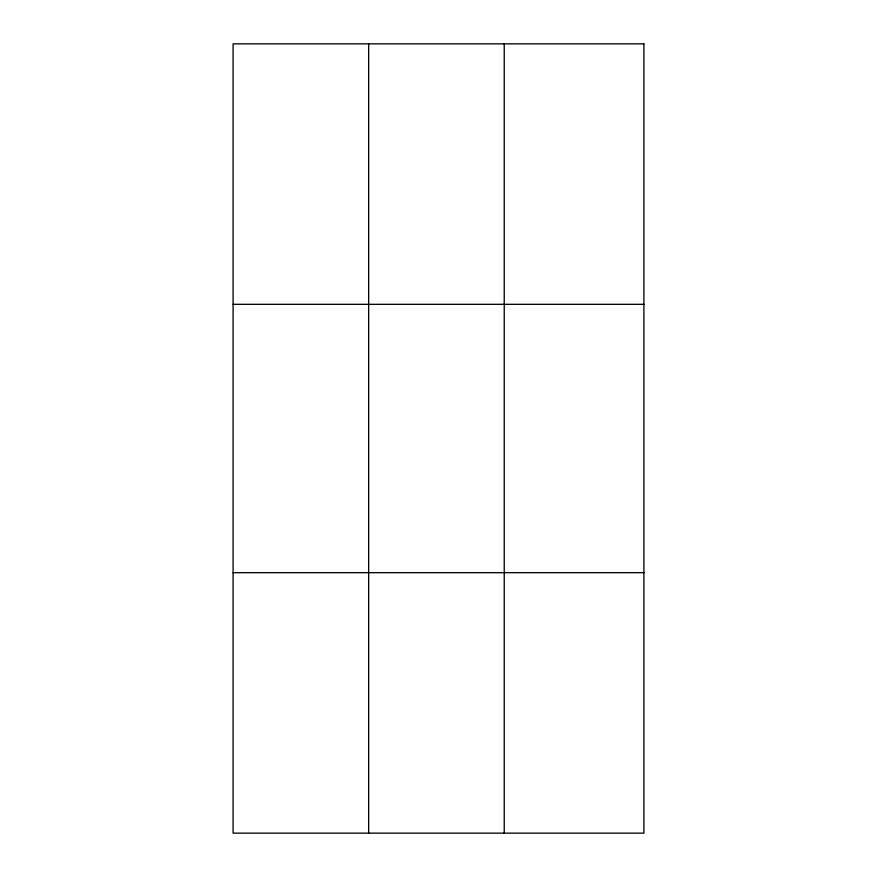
<?xml version="1.0" encoding="UTF-8"?>
<svg xmlns="http://www.w3.org/2000/svg" width="877" height="877" viewBox="0 0 877 877"><rect width="100%" height="100%" fill="white"/><g stroke="black" fill="none" stroke-linecap="round" stroke-linejoin="round"><path stroke-width="1.32" d="M368.658 43.85L368.658 833.15M504.231 43.85L504.231 833.15M233.096 304.319L643.904 304.319M233.096 572.681L643.904 572.681M643.904 43.85L643.904 833.15L233.096 833.15L233.096 43.85L643.904 43.85"/></g></svg>
